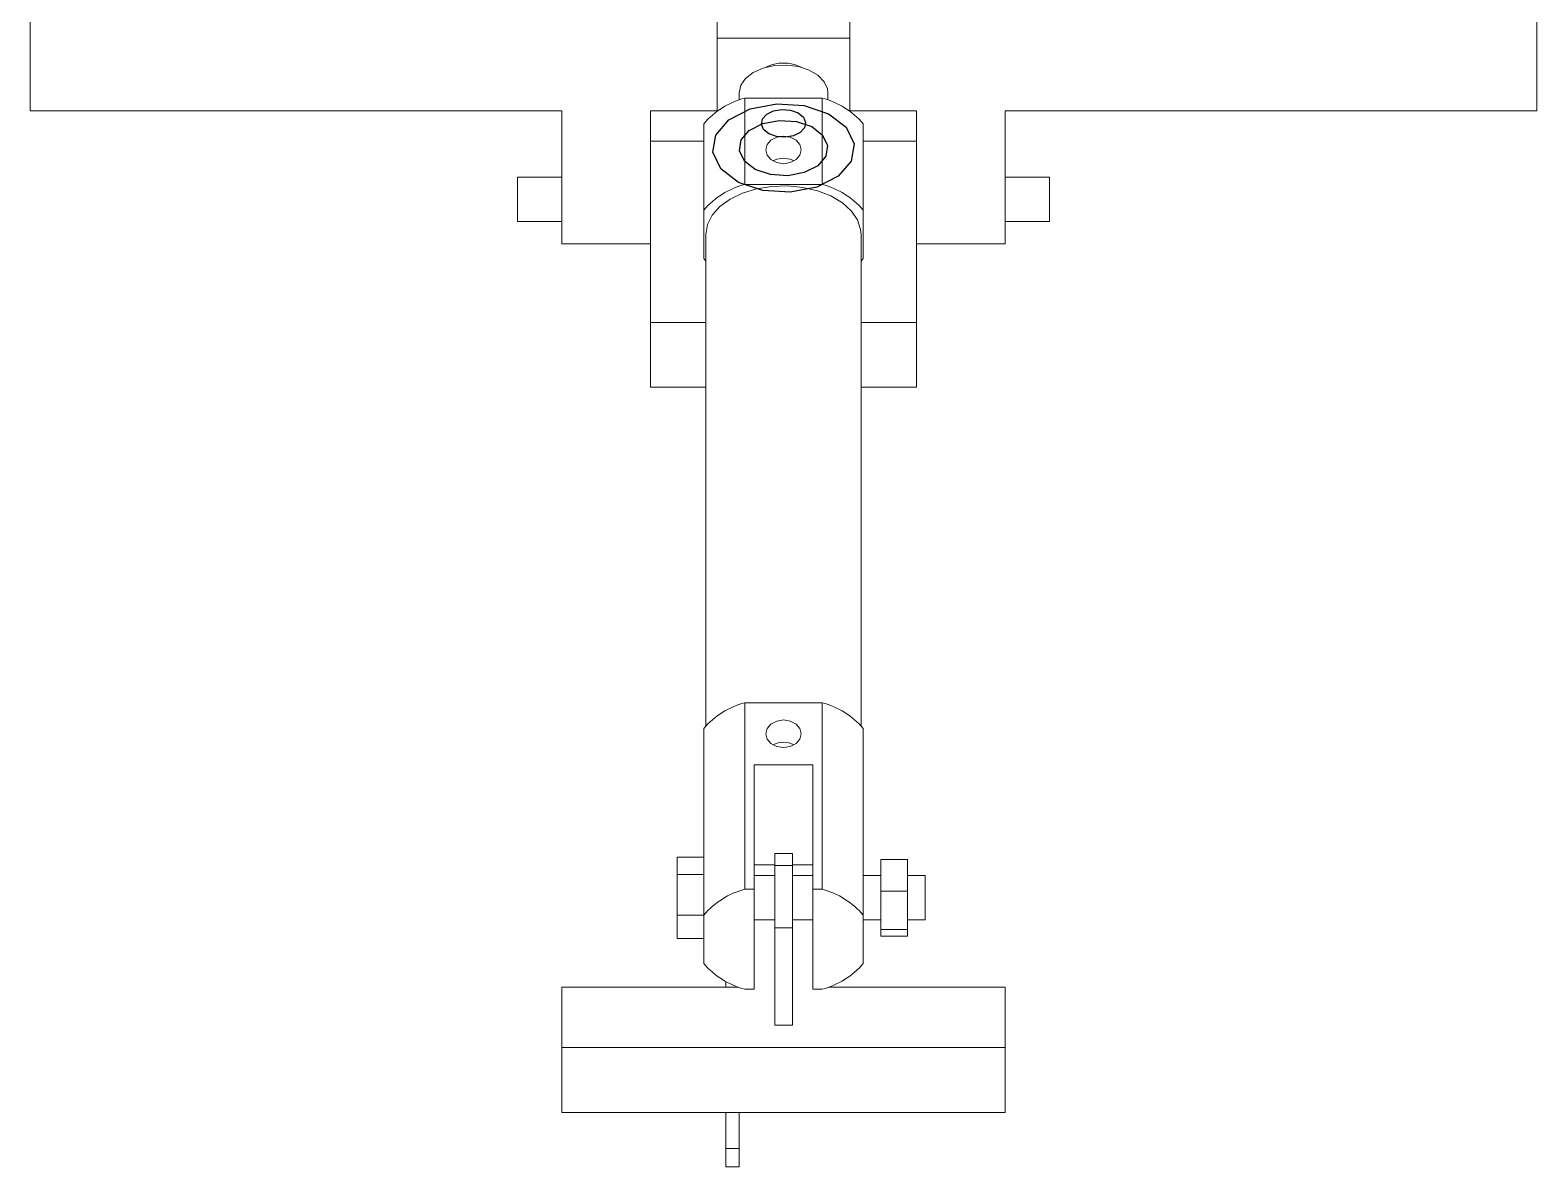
# Model space of a CAD drawing. Header units: millimetres. Extents: x 174 to 988, y 116 to 750.
# Drawn here: x 272.6 to 357.6, y 446.8 to 510.9 of the extents above; entities that cross this region are included whole.
import ezdxf

# ---------------------------------------------------------------- set-up
doc = ezdxf.new("R2010")
doc.units = ezdxf.units.MM

msp = doc.modelspace()

# ---------------------------------------------------------------- linework, layer by layer
at = {"color": 7, "linetype": 'Continuous', "lineweight": 15}
for p, q in [((272.584, 506.355), (272.584, 597.455)), ((357.584, 506.355), (357.584, 537.095)), ((311.334, 510.455), (311.334, 518.249)), ((318.834, 518.249), (318.834, 510.455)), ((318.834, 510.455), (311.334, 510.455)), ((311.334, 506.328), (311.334, 510.455)), ((318.834, 506.328), (318.834, 510.455)), ((312.584, 507.374), (312.584, 506.969)), ((312.905, 507.075), (312.905, 502.204)), ((312.905, 507.075), (317.263, 507.075)), ((317.263, 507.075), (317.263, 502.204)), ((317.584, 506.969), (317.584, 507.374)), ((272.584, 506.355), (302.584, 506.355)), ((302.584, 506.355), (302.584, 498.855)), ((307.584, 506.355), (307.584, 502.443)), ((307.584, 506.355), (311.334, 506.355)), ((318.834, 506.355), (322.584, 506.355)), ((322.584, 506.355), (322.584, 502.443)), ((327.584, 506.355), (327.584, 498.855)), ((327.584, 506.355), (357.584, 506.355)), ((310.584, 505.622), (310.584, 500.75)), ((319.584, 505.622), (319.584, 500.75)), ((310.584, 504.646), (307.584, 504.646)), ((319.584, 504.646), (322.584, 504.646)), ((302.584, 502.605), (300.084, 502.605)), ((300.084, 500.105), (300.084, 502.605)), ((307.584, 502.443), (307.584, 494.424)), ((322.584, 502.443), (322.584, 494.424)), ((330.084, 502.605), (327.584, 502.605)), ((330.084, 500.105), (330.084, 502.605)), ((312.905, 502.204), (317.263, 502.204)), ((310.584, 498.019), (310.584, 500.75)), ((319.584, 500.75), (319.584, 498.019)), ((300.084, 500.105), (302.584, 500.105)), ((327.584, 500.105), (330.084, 500.105)), ((310.709, 499.385), (310.709, 471.674)), ((319.459, 471.674), (319.459, 499.385)), ((307.584, 498.855), (302.584, 498.855)), ((322.584, 498.855), (327.584, 498.855)), ((310.709, 497.868), (310.584, 498.019)), ((319.584, 498.019), (319.459, 497.868)), ((310.709, 494.424), (307.584, 494.424)), ((307.584, 494.424), (307.584, 490.765)), ((319.459, 494.424), (322.584, 494.424)), ((322.584, 494.424), (322.584, 490.765)), ((310.709, 490.765), (307.584, 490.765)), ((319.459, 490.765), (322.584, 490.765)), ((312.905, 472.977), (312.905, 462.455)), ((312.905, 472.977), (317.263, 472.977)), ((317.263, 472.977), (317.263, 462.455)), ((310.584, 471.523), (310.584, 463.416)), ((319.584, 471.523), (319.584, 461.001)), ((313.434, 469.469), (316.734, 469.469)), ((313.434, 462.455), (313.434, 469.469)), ((316.734, 469.469), (316.734, 462.455)), ((309.084, 464.274), (310.584, 464.274)), ((309.084, 463.296), (309.084, 464.274)), ((315.597, 464.474), (314.597, 464.474)), ((314.597, 463.803), (314.597, 464.474)), ((315.597, 464.474), (315.597, 463.803)), ((320.584, 464.137), (322.084, 464.137)), ((320.584, 464.137), (320.584, 462.356)), ((322.084, 464.137), (322.084, 462.356)), ((309.084, 463.296), (310.584, 463.296)), ((309.084, 460.995), (309.084, 463.296)), ((310.584, 463.296), (310.584, 463.416)), ((310.584, 463.073), (310.584, 463.296)), ((313.434, 463.831), (314.597, 463.831)), ((314.597, 463.803), (315.597, 463.803)), ((314.597, 460.27), (314.597, 463.803)), ((315.597, 463.831), (316.734, 463.831)), ((315.597, 463.803), (315.597, 460.27)), ((310.584, 463.073), (310.584, 461.001)), ((312.905, 462.455), (313.434, 462.455)), ((314.597, 463.224), (313.434, 463.224)), ((313.434, 456.816), (313.434, 462.455)), ((316.734, 463.224), (315.597, 463.224)), ((316.734, 462.455), (317.263, 462.455)), ((316.734, 456.816), (316.734, 462.455)), ((320.584, 463.224), (319.584, 463.224)), ((323.084, 463.224), (322.084, 463.224)), ((323.084, 463.224), (323.084, 460.724)), ((320.584, 462.356), (322.084, 462.356)), ((320.584, 462.356), (320.584, 460.192)), ((322.084, 462.356), (322.084, 460.192)), ((309.084, 460.995), (310.584, 460.995)), ((309.084, 459.673), (309.084, 460.995)), ((310.584, 458.27), (310.584, 461.001)), ((313.434, 460.724), (314.597, 460.724)), ((315.597, 460.724), (316.734, 460.724)), ((319.584, 461.001), (319.584, 458.27)), ((319.584, 460.724), (320.584, 460.724)), ((322.084, 460.724), (323.084, 460.724)), ((315.597, 460.27), (314.597, 460.27)), ((314.597, 460.27), (314.597, 454.781)), ((315.597, 460.27), (315.597, 454.781)), ((320.584, 460.192), (322.084, 460.192)), ((320.584, 460.192), (320.584, 459.81)), ((322.084, 460.192), (322.084, 459.81)), ((309.084, 459.673), (310.584, 459.673)), ((320.584, 459.81), (322.084, 459.81)), ((312.533, 456.941), (302.584, 456.941)), ((302.584, 453.533), (302.584, 456.941)), ((311.834, 456.941), (311.834, 457.255)), ((311.834, 456.941), (312.533, 456.941)), ((313.434, 456.816), (312.905, 456.816)), ((317.263, 456.816), (316.734, 456.816)), ((327.584, 456.941), (317.635, 456.941)), ((327.584, 453.533), (327.584, 456.941)), ((314.597, 454.781), (315.597, 454.781)), ((302.584, 453.533), (302.584, 449.874)), ((327.584, 453.533), (302.584, 453.533)), ((327.584, 453.533), (327.584, 449.874)), ((327.584, 449.874), (302.584, 449.874)), ((311.834, 447.834), (311.834, 449.874)), ((312.584, 447.834), (312.584, 449.874)), ((311.834, 447.834), (312.584, 447.834)), ((311.834, 446.799), (311.834, 447.834)), ((312.584, 446.799), (312.584, 447.834)), ((311.834, 446.799), (312.584, 446.799))]:
    msp.add_line(p, q, dxfattribs=at)
at = {"color": 7, "linetype": 'Continuous', "lineweight": 15, "flags": 128}
for points in [[(312.584, 507.374), (312.677, 507.796), (312.948, 508.187), (313.378, 508.518), (313.934, 508.764), (314.575, 508.907), (315.255, 508.936), (315.921, 508.85), (316.526, 508.653), (317.023, 508.362), (317.377, 507.998), (317.561, 507.587), (317.584, 507.374)], [(315.084, 504.932), (314.701, 504.873), (314.377, 504.704), (314.16, 504.451), (314.084, 504.153), (314.16, 503.854), (314.377, 503.602), (314.701, 503.433), (315.084, 503.373), (315.467, 503.433), (315.791, 503.602), (316.008, 503.854), (316.084, 504.153), (316.008, 504.451), (315.791, 504.704), (315.467, 504.873), (315.084, 504.932)], [(315.084, 503.679), (314.701, 503.62), (314.489, 503.526)], [(315.679, 503.526), (315.467, 503.62), (315.084, 503.679)], [(310.709, 499.385), (310.799, 499.937), (311.064, 500.466), (311.493, 500.951), (312.07, 501.371), (312.77, 501.711), (313.565, 501.955), (314.422, 502.094), (315.306, 502.122), (316.181, 502.038), (317.011, 501.846), (317.762, 501.552), (318.404, 501.17), (318.909, 500.715), (319.258, 500.205), (319.437, 499.662), (319.459, 499.385)], [(316.084, 471.223), (316.008, 471.521), (315.791, 471.774), (315.467, 471.943), (315.084, 472.002), (314.701, 471.943), (314.377, 471.774), (314.16, 471.521), (314.084, 471.223), (314.16, 470.925), (314.377, 470.672), (314.701, 470.503), (315.084, 470.444), (315.467, 470.503), (315.791, 470.672), (316.008, 470.925), (316.084, 471.223)]]:
    msp.add_lwpolyline(points, dxfattribs=at)
at = {"color": 7, "linetype": 'Continuous', "flags": 128}
for points in [[(311.259, 504.989), (311.998, 505.85), (313.206, 506.469), (314.701, 506.751), (316.253, 506.653), (317.628, 506.19), (318.616, 505.433), (319.066, 504.496), (318.909, 503.523), (318.17, 502.662), (316.962, 502.043), (315.467, 501.761), (313.915, 501.859), (312.54, 502.322), (311.552, 503.08), (311.102, 504.016), (311.259, 504.989)], [(312.693, 504.714), (313.155, 505.252), (313.91, 505.639), (314.844, 505.815), (315.815, 505.754), (316.674, 505.465), (317.291, 504.991), (317.572, 504.406), (317.475, 503.798), (317.013, 503.26), (316.258, 502.873), (315.324, 502.697), (314.353, 502.758), (313.494, 503.047), (312.877, 503.521), (312.596, 504.106), (312.693, 504.714)], [(315.905, 506.242), (316.203, 506), (316.331, 505.705), (316.269, 505.402), (316.026, 505.137), (315.64, 504.95), (315.17, 504.87), (314.686, 504.909), (314.263, 505.061), (313.965, 505.303), (313.837, 505.598), (313.899, 505.901), (314.142, 506.166), (314.528, 506.353), (314.998, 506.433), (315.482, 506.394), (315.905, 506.242)]]:
    msp.add_lwpolyline(points, dxfattribs=at)
at = {"color": 7, "linetype": 'Continuous', "lineweight": 15}
for centre, radius, start, end in [((315.034, 507.046), 2, 88.55647, 118.02948), ((315.134, 507.046), 2, 61.97052, 91.44372), ((314.07, 502.637), 4.589, 104.70914, 139.42698), ((316.098, 502.637), 4.589, 40.57302, 75.29086), ((314.07, 497.766), 4.589, 104.70853, 139.42865), ((316.098, 497.766), 4.589, 40.57135, 75.29147), ((314.069, 468.538), 4.588, 104.70665, 139.42947), ((316.099, 468.538), 4.588, 40.57053, 75.29335), ((315.084, 469.528), 1.222, 60.88492, 119.11508), ((314.07, 458.016), 4.589, 104.70853, 139.42865), ((316.098, 458.016), 4.589, 40.57135, 75.29147), ((314.07, 461.255), 4.589, 220.57302, 255.29086), ((316.098, 461.255), 4.589, 284.70914, 319.42698)]:
    msp.add_arc(centre, radius, start, end, dxfattribs=at)

doc.saveas('drawing.dxf')
